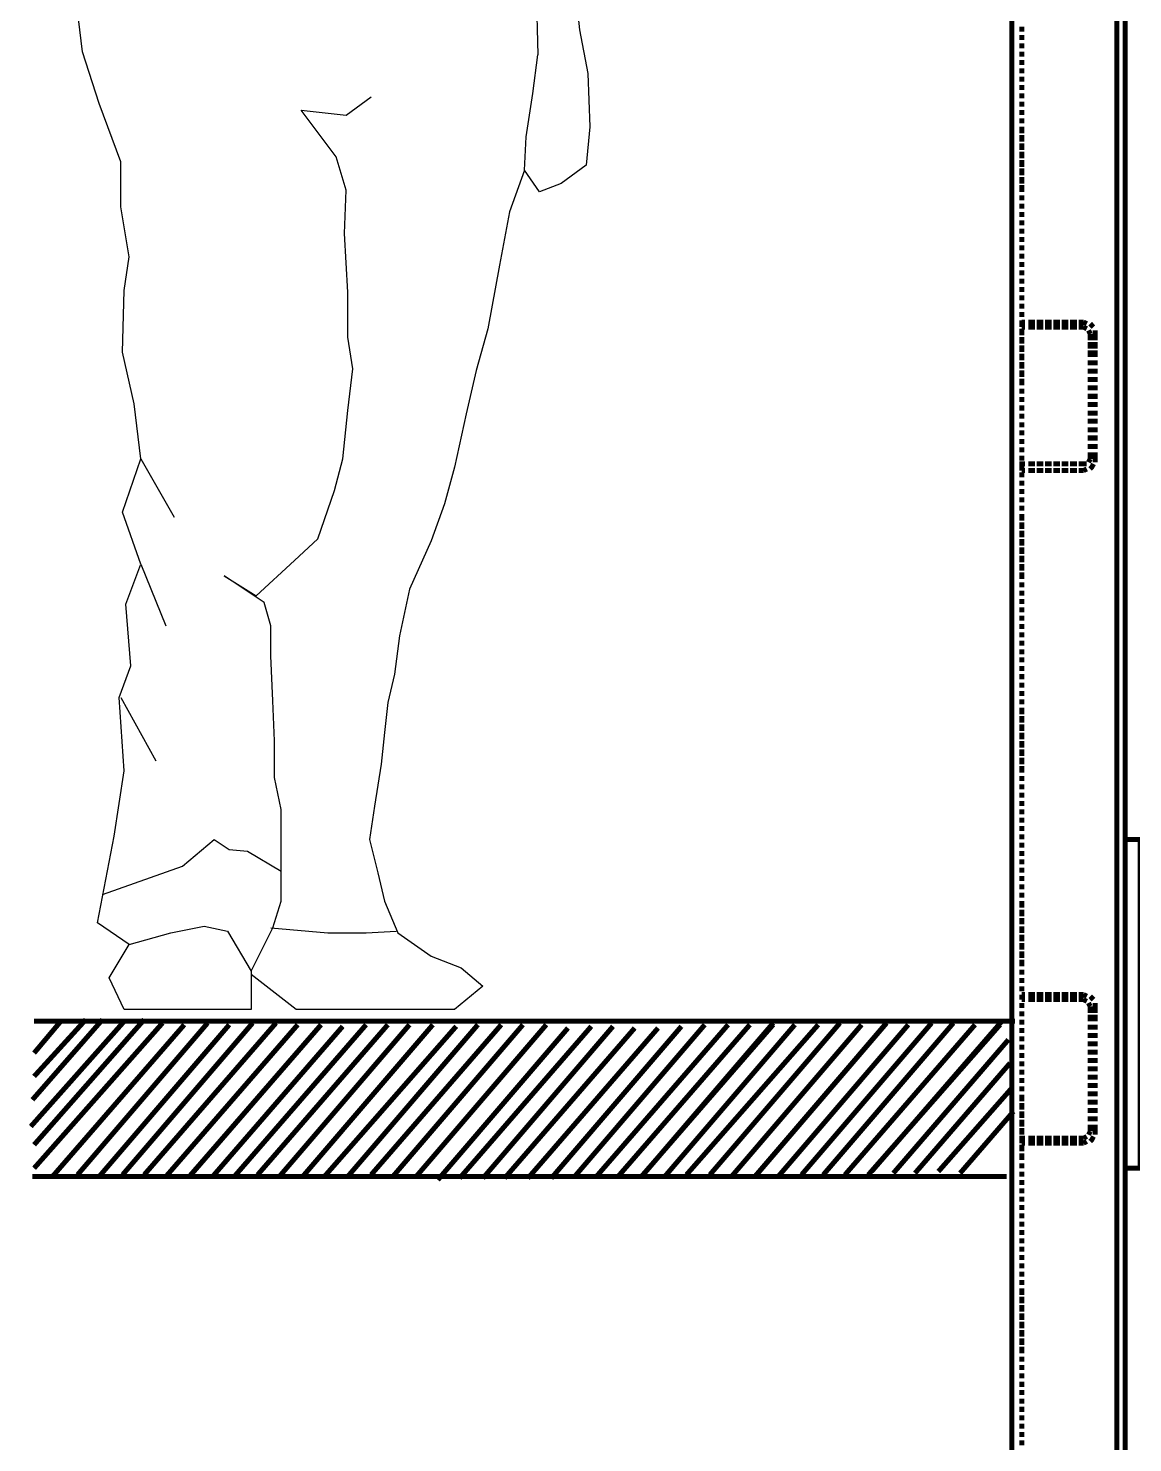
# Model space of a CAD drawing. Extents: x -2.4 to 13.4, y -16 to -5.
# Drawn here: x 4.143 to 5.246, y -10.471 to -9.059 of the extents above; entities that cross this region are included whole.
import ezdxf

# ---------------------------------------------------------------- set-up
doc = ezdxf.new("R2010")
doc.units = 0
doc.header["$MEASUREMENT"] = 0

msp = doc.modelspace()

# ---------------------------------------------------------------- linework, layer by layer
at = {"color": 0, "const_width": 0.005}
for points in [[(5.12534, -12.95219), (5.12534, -7.21884)], [(5.12534, -12.95219), (5.23868, -12.95219), (5.23868, -7.21884)], [(5.23032, -12.95219), (5.23032, -7.21884)], [(5.13532, -9.06216), (5.13532, -9.05718)], [(5.13532, -9.07052), (5.13532, -9.06552)], [(5.13532, -9.07881), (5.13532, -9.07383)], [(5.13532, -9.08718), (5.13532, -9.08219)], [(5.13532, -9.09554), (5.13532, -9.09048)], [(5.13532, -9.10383), (5.13532, -9.09884)], [(5.13532, -9.11219), (5.13532, -9.10719)], [(5.13532, -9.12048), (5.13532, -9.11549)], [(5.13532, -9.12884), (5.13532, -9.12386)], [(5.13532, -9.1372), (5.13532, -9.13215)], [(5.13532, -9.14549), (5.13532, -9.14051)], [(5.13532, -9.15386), (5.13532, -9.14886)], [(5.13532, -9.16384), (5.13532, -9.15716)], [(5.13532, -9.17219), (5.13532, -9.16552)], [(5.13532, -9.18049), (5.13532, -9.17381)], [(5.13532, -9.18884), (5.13532, -9.18218)], [(5.13532, -9.1972), (5.13532, -9.19052)], [(5.13532, -9.20551), (5.13532, -9.19883)], [(5.13532, -9.21386), (5.13532, -9.20719)], [(5.13532, -9.22216), (5.13532, -9.21548)], [(5.13532, -9.23051), (5.13532, -9.22552)], [(5.13532, -9.23887), (5.13532, -9.23383)], [(5.13532, -9.24718), (5.13532, -9.24218)], [(5.13532, -9.25552), (5.13532, -9.25054)], [(5.13532, -9.26383), (5.13532, -9.25883)], [(5.13532, -9.27218), (5.13532, -9.26719)], [(5.13532, -9.28054), (5.13532, -9.2755)], [(5.13532, -9.28884), (5.13532, -9.28384)], [(5.13532, -9.29719), (5.13532, -9.2922)], [(5.13532, -9.30549), (5.13532, -9.3005)], [(5.13532, -9.31384), (5.13532, -9.30886)], [(5.13532, -9.3222), (5.13532, -9.31716)], [(5.13532, -9.33051), (5.13532, -9.32551)], [(5.13532, -9.33886), (5.13532, -9.33387)], [(5.13532, -9.34716), (5.13532, -9.34216)], [(5.13532, -9.35719), (5.13532, -9.35052)], [(5.13532, -9.35215), (5.13868, -9.35215)], [(5.13532, -9.35719), (5.13532, -9.35215)], [(5.142, -9.35215), (5.14867, -9.35215)], [(5.15035, -9.35215), (5.15703, -9.35215)], [(5.15866, -9.35215), (5.16532, -9.35215)], [(5.167, -9.35215), (5.17368, -9.35215)], [(5.17531, -9.35215), (5.18199, -9.35215)], [(5.18367, -9.35215), (5.19034, -9.35215)], [(5.19202, -9.35215), (5.19702, -9.35215)], [(5.20032, -9.35383), (5.19702, -9.35215)], [(5.13532, -9.35719), (5.13868, -9.35719)], [(5.13532, -9.36549), (5.13532, -9.35883)], [(5.13532, -9.37386), (5.13532, -9.36718)], [(5.142, -9.35719), (5.14867, -9.35719)], [(5.15035, -9.35719), (5.15703, -9.35719)], [(5.15866, -9.35719), (5.16532, -9.35719)], [(5.167, -9.35719), (5.17368, -9.35719)], [(5.17531, -9.35719), (5.18199, -9.35719)], [(5.18367, -9.35719), (5.19034, -9.35719)], [(5.19202, -9.35719), (5.19702, -9.35719)], [(5.20032, -9.35883), (5.19702, -9.35719)], [(5.20368, -9.36387), (5.202, -9.36051)], [(5.20699, -9.35719), (5.20531, -9.35551), (5.20368, -9.35383)], [(5.20368, -9.36387), (5.20368, -9.37048)], [(5.20867, -9.36387), (5.20867, -9.36051)], [(5.20867, -9.36387), (5.20867, -9.37048)], [(5.13532, -9.38215), (5.13532, -9.37554)], [(5.20368, -9.37218), (5.20368, -9.37884)], [(5.20368, -9.38052), (5.20368, -9.3872)], [(5.20867, -9.37218), (5.20867, -9.37884)], [(5.20867, -9.38052), (5.20867, -9.3872)], [(5.13532, -9.39051), (5.13532, -9.38383)], [(5.13532, -9.39886), (5.13532, -9.39219)], [(5.20368, -9.39051), (5.20368, -9.3955)], [(5.20867, -9.39051), (5.20867, -9.3955)], [(5.13532, -9.40716), (5.13532, -9.40049)], [(5.13532, -9.41552), (5.13532, -9.40884)], [(5.20368, -9.39886), (5.20368, -9.40386)], [(5.20368, -9.40716), (5.20368, -9.41215)], [(5.20867, -9.39886), (5.20867, -9.40386)], [(5.20867, -9.40716), (5.20867, -9.41215)], [(5.13532, -9.42381), (5.13532, -9.41883)], [(5.20368, -9.41552), (5.20368, -9.42051)], [(5.20867, -9.41552), (5.20867, -9.42051)], [(5.13532, -9.43218), (5.13532, -9.42718)], [(5.13532, -9.44052), (5.13532, -9.43548)], [(5.20368, -9.42381), (5.20368, -9.42887)], [(5.20368, -9.43218), (5.20368, -9.43716)], [(5.20867, -9.42381), (5.20867, -9.42887)], [(5.20867, -9.43218), (5.20867, -9.43716)], [(5.13532, -9.44883), (5.13532, -9.44384)], [(5.20368, -9.44052), (5.20368, -9.44552)], [(5.20368, -9.44883), (5.20368, -9.45381)], [(5.20867, -9.44052), (5.20867, -9.44552)], [(5.20867, -9.44883), (5.20867, -9.45381)], [(5.13532, -9.45719), (5.13532, -9.45219)], [(5.13532, -9.46548), (5.13532, -9.46049)], [(5.20368, -9.45719), (5.20368, -9.46218)], [(5.20368, -9.46548), (5.20368, -9.47054)], [(5.20867, -9.45719), (5.20867, -9.46218)], [(5.20867, -9.46548), (5.20867, -9.47054)], [(5.13532, -9.47384), (5.13532, -9.46884)], [(5.13532, -9.48219), (5.13532, -9.47715)], [(5.20368, -9.47384), (5.20368, -9.47883)], [(5.20867, -9.47384), (5.20867, -9.47883)], [(5.13532, -9.49049), (5.13532, -9.48551)], [(5.13532, -9.49886), (5.13532, -9.49386)], [(5.13868, -9.49386), (5.13532, -9.49386), (5.13532, -9.50054)], [(5.14867, -9.49386), (5.142, -9.49386)], [(5.15703, -9.49386), (5.15035, -9.49386)], [(5.16532, -9.49386), (5.15866, -9.49386)], [(5.17368, -9.49386), (5.167, -9.49386)], [(5.18199, -9.49386), (5.17531, -9.49386)], [(5.19034, -9.49386), (5.18367, -9.49386)], [(5.19702, -9.49386), (5.19202, -9.49386)], [(5.19702, -9.49386), (5.20032, -9.49386)], [(5.202, -9.49218), (5.20368, -9.48887)], [(5.20368, -9.48219), (5.20368, -9.48887)], [(5.20368, -9.49886), (5.20531, -9.49718), (5.20699, -9.49386)], [(5.20867, -9.48219), (5.20867, -9.48887)], [(5.20867, -9.49218), (5.20867, -9.48887)], [(5.13868, -9.50054), (5.13532, -9.50054)], [(5.13532, -9.50715), (5.13532, -9.50216)], [(5.14867, -9.50054), (5.142, -9.50054)], [(5.15703, -9.50054), (5.15035, -9.50054)], [(5.16532, -9.50054), (5.15866, -9.50054)], [(5.17368, -9.50054), (5.167, -9.50054)], [(5.18199, -9.50054), (5.17531, -9.50054)], [(5.19034, -9.50054), (5.18367, -9.50054)], [(5.19702, -9.50054), (5.19202, -9.50054)], [(5.19702, -9.50054), (5.20032, -9.49886)], [(5.13532, -9.51551), (5.13532, -9.51051)], [(5.13532, -9.52386), (5.13532, -9.51881)], [(5.13532, -9.53216), (5.13532, -9.52718)], [(5.13532, -9.54052), (5.13532, -9.53552)], [(5.13532, -9.5505), (5.13532, -9.54383)], [(5.13532, -9.55886), (5.13532, -9.55218)], [(5.13532, -9.56716), (5.13532, -9.56048)], [(5.13532, -9.57551), (5.13532, -9.56884)], [(5.13532, -9.58387), (5.13532, -9.57719)], [(5.13532, -9.59216), (5.13532, -9.58549)], [(5.13532, -9.60052), (5.13532, -9.59384)], [(5.13532, -9.60883), (5.13532, -9.60215)], [(5.13532, -9.61718), (5.13532, -9.61219)], [(5.13532, -9.62554), (5.13532, -9.62048)], [(5.13532, -9.63383), (5.13532, -9.62884)], [(5.13532, -9.64219), (5.13532, -9.6372)], [(5.13532, -9.65049), (5.13532, -9.6455)], [(5.13532, -9.65884), (5.13532, -9.65386)], [(5.13532, -9.6672), (5.13532, -9.66215)], [(5.13532, -9.6755), (5.13532, -9.67051)], [(5.13532, -9.68386), (5.13532, -9.67887)], [(5.13532, -9.69216), (5.13532, -9.68716)], [(5.13532, -9.70051), (5.13532, -9.69552)], [(5.13532, -9.70887), (5.13532, -9.70381)], [(5.13532, -9.71716), (5.13532, -9.71218)], [(5.13532, -9.72552), (5.13532, -9.72054)], [(5.13532, -9.73383), (5.13532, -9.72883)], [(5.13532, -9.74386), (5.13532, -9.73719)], [(5.13532, -9.75216), (5.13532, -9.74548)], [(5.13532, -9.76051), (5.13532, -9.75384)], [(5.13532, -9.76881), (5.13532, -9.7622)], [(5.13532, -9.77718), (5.13532, -9.7705)], [(5.13532, -9.78552), (5.13532, -9.77886)], [(5.13532, -9.79383), (5.13532, -9.78715)], [(5.13532, -9.80218), (5.13532, -9.79551)], [(5.13532, -9.81048), (5.13532, -9.80549)], [(5.13532, -9.81884), (5.13532, -9.81384)], [(5.13532, -9.82719), (5.13532, -9.8222)], [(5.13532, -9.83549), (5.13532, -9.83051)], [(5.13532, -9.84384), (5.13532, -9.83886)], [(5.13532, -9.85215), (5.13532, -9.84716)], [(5.13532, -9.86051), (5.13532, -9.85551)], [(5.13532, -9.86886), (5.13532, -9.86387)], [(5.13532, -9.87716), (5.13532, -9.87218)], [(5.13532, -9.88551), (5.13532, -9.88052)], [(5.13532, -9.89381), (5.13532, -9.88883)], [(5.13532, -9.90218), (5.13532, -9.89718)], [(5.13532, -9.91052), (5.13532, -9.90554)], [(5.13532, -9.91883), (5.13532, -9.91384)], [(5.13532, -9.92718), (5.13532, -9.92219)], [(5.13532, -9.93716), (5.13532, -9.93049)], [(5.13532, -9.94552), (5.13532, -9.93884)], [(5.13532, -9.95381), (5.13532, -9.9472)], [(5.13532, -9.96218), (5.13532, -9.95551)], [(5.13532, -9.97054), (5.13532, -9.96386)], [(5.13532, -9.97883), (5.13532, -9.97216)], [(5.13532, -9.98719), (5.13532, -9.98051)], [(5.13532, -9.99548), (5.13532, -9.98887)], [(5.13532, -10.00384), (5.13532, -9.99886)], [(5.13532, -10.0122), (5.13532, -10.00715)], [(5.13532, -10.0205), (5.13532, -10.01551)], [(5.13532, -10.02886), (5.13532, -10.02386)], [(5.13532, -10.02386), (5.13868, -10.02386)], [(5.13532, -10.02886), (5.13532, -10.02386)], [(5.13532, -10.02886), (5.13868, -10.02886)], [(5.142, -10.02386), (5.14867, -10.02386)], [(5.142, -10.02886), (5.14867, -10.02886)], [(5.15035, -10.02386), (5.15703, -10.02386)], [(5.15035, -10.02886), (5.15703, -10.02886)], [(5.15866, -10.02386), (5.16532, -10.02386)], [(5.15866, -10.02886), (5.16532, -10.02886)], [(5.167, -10.02386), (5.17368, -10.02386)], [(5.167, -10.02886), (5.17368, -10.02886)], [(5.17531, -10.02386), (5.18199, -10.02386)], [(5.17531, -10.02886), (5.18199, -10.02886)], [(5.18367, -10.02386), (5.19034, -10.02386)], [(5.18367, -10.02886), (5.19034, -10.02886)], [(5.19202, -10.02386), (5.19702, -10.02386)], [(5.19202, -10.02886), (5.19702, -10.02886)], [(5.20032, -10.02549), (5.19702, -10.02386)], [(5.20032, -10.03054), (5.19702, -10.02886)], [(5.20699, -10.02886), (5.20531, -10.02718), (5.20368, -10.02549)], [(5.13532, -10.03715), (5.13532, -10.03216)], [(5.13532, -10.04551), (5.13532, -10.04052)], [(5.20368, -10.03552), (5.202, -10.03216)], [(5.20368, -10.03552), (5.20368, -10.0422)], [(5.20368, -10.04383), (5.20368, -10.0505)], [(5.20867, -10.03552), (5.20867, -10.03216)], [(5.20867, -10.03552), (5.20867, -10.0422)], [(5.20867, -10.04383), (5.20867, -10.0505)], [(4.23868, -10.0505), (4.14536, -10.15554)], [(4.21697, -10.04881), (4.14699, -10.12884)], [(4.20032, -10.04881), (4.14867, -10.10551)], [(4.25864, -10.04881), (4.14867, -10.17381)], [(4.14867, -10.0505), (5.12865, -10.0505)], [(4.17531, -10.0505), (4.14867, -10.08219)], [(4.27697, -10.05218), (4.14867, -10.1972)], [(4.29868, -10.05387), (4.167, -10.20551)], [(4.32202, -10.05218), (4.19202, -10.20381)], [(4.34365, -10.05387), (4.21367, -10.20551)], [(4.36699, -10.05218), (4.237, -10.20381)], [(4.39032, -10.05218), (4.25864, -10.20381)], [(4.41202, -10.05387), (4.28035, -10.20551)], [(4.30535, -10.20381), (4.43535, -10.05387), (4.30367, -10.20551)], [(4.45699, -10.05549), (4.327, -10.20551)], [(4.48032, -10.05387), (4.34866, -10.20551)], [(4.50203, -10.05387), (4.37197, -10.20381)], [(4.52367, -10.05387), (4.39368, -10.20551)], [(4.547, -10.05387), (4.417, -10.20551)], [(4.57034, -10.05549), (4.43865, -10.20551)], [(4.59197, -10.05387), (4.46199, -10.20551)], [(4.61536, -10.05387), (4.48531, -10.20381)], [(4.637, -10.05387), (4.50702, -10.20551)], [(4.66034, -10.05387), (4.53035, -10.20551)], [(4.68199, -10.05718), (4.55199, -10.20887)], [(4.70531, -10.05549), (4.5737, -10.20719)], [(4.72702, -10.05549), (4.59702, -10.20719)], [(4.74866, -10.05718), (4.61867, -10.20719)], [(4.77199, -10.05718), (4.642, -10.20719)], [(4.79532, -10.05549), (4.66532, -10.20719)], [(4.81864, -10.05387), (4.68865, -10.20551)], [(4.84197, -10.05387), (4.71036, -10.20551)], [(4.86368, -10.05387), (4.732, -10.20551)], [(4.887, -10.05387), (4.75534, -10.20551)], [(4.887, -10.05218), (4.75702, -10.20381)], [(4.90866, -10.05387), (4.77867, -10.20551)], [(4.93199, -10.05387), (4.80031, -10.20381)], [(4.95368, -10.05218), (4.8237, -10.20381)], [(4.97534, -10.05387), (4.84534, -10.20551)], [(4.99866, -10.05387), (4.86867, -10.20551)], [(5.00034, -10.05218), (4.87035, -10.20381)], [(5.02199, -10.05387), (4.892, -10.20551)], [(5.04532, -10.05218), (4.91532, -10.20381)], [(5.06702, -10.05218), (4.93703, -10.20381)], [(5.08867, -10.05387), (4.95867, -10.20381)], [(5.11368, -10.05387), (4.982, -10.20381)], [(5.11536, -10.0505), (4.98531, -10.20051)], [(5.13532, -10.05387), (5.13532, -10.04881)], [(5.13532, -10.06216), (5.13532, -10.05718)], [(5.20368, -10.05387), (5.20368, -10.05886)], [(5.20867, -10.05387), (5.20867, -10.05886)], [(5.12197, -10.06884), (5.00702, -10.20219)], [(5.13532, -10.07052), (5.13532, -10.06552)], [(5.20368, -10.06216), (5.20368, -10.06716)], [(5.20368, -10.07052), (5.20368, -10.07551)], [(5.20867, -10.06216), (5.20867, -10.06716)], [(5.20867, -10.07052), (5.20867, -10.07551)], [(5.13532, -10.07881), (5.13532, -10.07383)], [(5.13532, -10.08718), (5.13532, -10.08219)], [(5.20368, -10.07881), (5.20368, -10.08387)], [(5.20368, -10.08718), (5.20368, -10.09216)], [(5.20867, -10.07881), (5.20867, -10.08387)], [(5.20867, -10.08718), (5.20867, -10.09216)], [(5.12366, -10.09216), (5.02867, -10.20219)], [(5.13532, -10.09554), (5.13532, -10.09048)], [(5.13532, -10.10383), (5.13532, -10.09884)], [(5.20368, -10.09554), (5.20368, -10.10052)], [(5.20867, -10.09554), (5.20867, -10.10052)], [(5.13532, -10.11219), (5.13532, -10.10719)], [(5.13532, -10.12048), (5.13532, -10.11549)], [(5.20368, -10.10383), (5.20368, -10.10883)], [(5.20368, -10.11219), (5.20368, -10.11718)], [(5.20867, -10.10383), (5.20867, -10.10883)], [(5.20867, -10.11219), (5.20867, -10.11718)], [(5.12534, -10.11718), (5.05199, -10.20051)], [(5.13532, -10.13052), (5.13532, -10.12386)], [(5.20368, -10.12048), (5.20368, -10.12554)], [(5.20368, -10.12884), (5.20368, -10.13383)], [(5.20867, -10.12048), (5.20867, -10.12554)], [(5.20867, -10.12884), (5.20867, -10.13383)], [(5.12703, -10.14051), (5.0737, -10.20219)], [(5.13532, -10.13883), (5.13532, -10.13215)], [(5.13532, -10.14718), (5.13532, -10.14051)], [(5.20368, -10.1372), (5.20368, -10.14219)], [(5.20867, -10.1372), (5.20867, -10.14219)], [(5.13532, -10.15554), (5.13532, -10.14886)], [(5.13532, -10.16384), (5.13532, -10.15716)], [(5.20368, -10.1455), (5.20368, -10.15049)], [(5.20368, -10.15386), (5.20368, -10.16052)], [(5.20867, -10.1455), (5.20867, -10.15049)], [(5.20867, -10.15386), (5.20867, -10.16052)], [(5.13532, -10.17219), (5.13532, -10.16552)], [(5.13868, -10.1672), (5.13532, -10.1672), (5.13532, -10.17219)], [(5.13868, -10.17219), (5.13532, -10.17219)], [(5.14867, -10.1672), (5.142, -10.1672)], [(5.14867, -10.17219), (5.142, -10.17219)], [(5.15703, -10.1672), (5.15035, -10.1672)], [(5.15703, -10.17219), (5.15035, -10.17219)], [(5.16532, -10.1672), (5.15866, -10.1672)], [(5.16532, -10.17219), (5.15866, -10.17219)], [(5.17368, -10.1672), (5.167, -10.1672)], [(5.17368, -10.17219), (5.167, -10.17219)], [(5.18199, -10.1672), (5.17531, -10.1672)], [(5.18199, -10.17219), (5.17531, -10.17219)], [(5.19034, -10.1672), (5.18367, -10.1672)], [(5.19034, -10.17219), (5.18367, -10.17219)], [(5.19702, -10.1672), (5.19202, -10.1672)], [(5.19702, -10.17219), (5.19202, -10.17219)], [(5.19702, -10.1672), (5.20032, -10.16552)], [(5.19702, -10.17219), (5.20032, -10.17051)], [(5.202, -10.16384), (5.20368, -10.16052)], [(5.20368, -10.17051), (5.20531, -10.16883), (5.20699, -10.16552)], [(5.20867, -10.16384), (5.20867, -10.16052)], [(5.13532, -10.18049), (5.13532, -10.17381)], [(5.13532, -10.18884), (5.13532, -10.18218)], [(5.13532, -10.1972), (5.13532, -10.19216)], [(5.13532, -10.20551), (5.13532, -10.20051)], [(4.14699, -10.20551), (5.12035, -10.20551)], [(5.13532, -10.21386), (5.13532, -10.20887)], [(5.13532, -10.22216), (5.13532, -10.21716)], [(5.13532, -10.23051), (5.13532, -10.22552)], [(5.13532, -10.23887), (5.13532, -10.23383)], [(5.13532, -10.24718), (5.13532, -10.24218)], [(5.13532, -10.25552), (5.13532, -10.25054)], [(5.13532, -10.26383), (5.13532, -10.25883)], [(5.13532, -10.27218), (5.13532, -10.26719)], [(5.13532, -10.28054), (5.13532, -10.27549)], [(5.13532, -10.28884), (5.13532, -10.28384)], [(5.13532, -10.29719), (5.13532, -10.2922)], [(5.13532, -10.30549), (5.13532, -10.3005)], [(5.13532, -10.31384), (5.13532, -10.30886)], [(5.13532, -10.32383), (5.13532, -10.31716)], [(5.13532, -10.33219), (5.13532, -10.32551)], [(5.13532, -10.34048), (5.13532, -10.33387)], [(5.13532, -10.34884), (5.13532, -10.34216)], [(5.13532, -10.35719), (5.13532, -10.35052)], [(5.13532, -10.36549), (5.13532, -10.35883)], [(5.13532, -10.37386), (5.13532, -10.36718)], [(5.13532, -10.38215), (5.13532, -10.37554)], [(5.13532, -10.39051), (5.13532, -10.38551)], [(5.13532, -10.39886), (5.13532, -10.39381)], [(5.13532, -10.40716), (5.13532, -10.40218)], [(5.13532, -10.41552), (5.13532, -10.41052)], [(5.13532, -10.42381), (5.13532, -10.41883)], [(5.13532, -10.43218), (5.13532, -10.42718)], [(5.13532, -10.44052), (5.13532, -10.43548)], [(5.13532, -10.44883), (5.13532, -10.44384)], [(5.13532, -10.45719), (5.13532, -10.45219)], [(5.13532, -10.46548), (5.13532, -10.46049)], [(5.13532, -10.47384), (5.13532, -10.46884)]]:
    msp.add_lwpolyline(points, dxfattribs=at)
at = {"color": 0}
for points in [[(4.65035, -9.02049), (4.65197, -9.0855)], [(4.19702, -9.08219), (4.19034, -9.02718)], [(4.69034, -9.02886), (4.69364, -9.06048)], [(4.69364, -9.06048), (4.702, -9.10383)], [(4.21367, -9.13383), (4.19702, -9.08219)], [(4.64699, -9.12386), (4.65197, -9.0855)], [(4.702, -9.10383), (4.70368, -9.15716)], [(4.64032, -9.1672), (4.64699, -9.12386)], [(4.23531, -9.19216), (4.21367, -9.13383)], [(4.46036, -9.14549), (4.48531, -9.12716)], [(4.45032, -9.18716), (4.41532, -9.14051)], [(4.41532, -9.14051), (4.46036, -9.14549)], [(4.70368, -9.15716), (4.70032, -9.19552)], [(4.63868, -9.20051), (4.64032, -9.1672)], [(4.23531, -9.23719), (4.23531, -9.19216)], [(4.46036, -9.22054), (4.45032, -9.18716)], [(4.63868, -9.20051), (4.62366, -9.24218)], [(4.65367, -9.22216), (4.63868, -9.20051)], [(4.70032, -9.19552), (4.67531, -9.21386)], [(4.45867, -9.26383), (4.46036, -9.22054)], [(4.67531, -9.21386), (4.65367, -9.22216)], [(4.24367, -9.28715), (4.23531, -9.23719)], [(4.62366, -9.24218), (4.61368, -9.29551)], [(4.46199, -9.3222), (4.45867, -9.26383)], [(4.23868, -9.32052), (4.24367, -9.28715)], [(4.61368, -9.29551), (4.60202, -9.35883)], [(4.237, -9.38215), (4.23868, -9.32052)], [(4.46199, -9.36718), (4.46199, -9.3222)], [(4.60202, -9.35883), (4.59035, -9.40049)], [(4.46697, -9.39886), (4.46199, -9.36718)], [(4.24866, -9.43386), (4.237, -9.38215)], [(4.46199, -9.44052), (4.46697, -9.39886)], [(4.59035, -9.40049), (4.58031, -9.44384)], [(4.25534, -9.48887), (4.24866, -9.43386)], [(4.45699, -9.48887), (4.46199, -9.44052)], [(4.58031, -9.44384), (4.56864, -9.49718)], [(4.237, -9.5422), (4.25534, -9.48887)], [(4.25534, -9.48887), (4.28864, -9.54719)], [(4.4487, -9.5205), (4.45699, -9.48887)], [(4.56864, -9.49718), (4.55867, -9.53384)], [(4.43199, -9.56884), (4.4487, -9.5205)], [(4.55867, -9.53384), (4.54532, -9.57052)], [(4.25534, -9.59384), (4.237, -9.5422)], [(4.40866, -9.59048), (4.43199, -9.56884)], [(4.54532, -9.57052), (4.52367, -9.61886)], [(4.37035, -9.62554), (4.40866, -9.59048)], [(4.24036, -9.63383), (4.25534, -9.59384)], [(4.25534, -9.59384), (4.28035, -9.65554)], [(4.37865, -9.63215), (4.33867, -9.60551)], [(4.33867, -9.60551), (4.37035, -9.62554)], [(4.52367, -9.61886), (4.51368, -9.66552)], [(4.38532, -9.65554), (4.37865, -9.63215)], [(4.24535, -9.69552), (4.24036, -9.63383)], [(4.38532, -9.68548), (4.38532, -9.65554)], [(4.51368, -9.66552), (4.50864, -9.70381)], [(4.387, -9.73051), (4.38532, -9.68548)], [(4.23368, -9.72715), (4.24535, -9.69552)], [(4.50864, -9.70381), (4.50203, -9.73219)], [(4.23868, -9.8005), (4.23368, -9.72715)], [(4.23531, -9.72715), (4.27036, -9.79052)], [(4.38868, -9.7705), (4.387, -9.73051)], [(4.50203, -9.73219), (4.49866, -9.7622)], [(4.38868, -9.80718), (4.38868, -9.7705)], [(4.49866, -9.7622), (4.49535, -9.79383)], [(4.2287, -9.86549), (4.23868, -9.8005)], [(4.49535, -9.79383), (4.48868, -9.83549)], [(4.39536, -9.83886), (4.38868, -9.80718)], [(4.39536, -9.93049), (4.39536, -9.83886)], [(4.48868, -9.83549), (4.48368, -9.86886)], [(4.21199, -9.95219), (4.2287, -9.86549)], [(4.297, -9.8955), (4.32868, -9.86886)], [(4.32868, -9.86886), (4.34365, -9.87884)], [(4.48368, -9.86886), (4.49199, -9.90218)], [(4.34365, -9.87884), (4.362, -9.88052)], [(4.362, -9.88052), (4.39536, -9.90049)], [(4.21697, -9.92381), (4.297, -9.8955)], [(4.49199, -9.90218), (4.49866, -9.93049)], [(4.387, -9.95719), (4.39536, -9.93049)], [(4.49866, -9.93049), (4.512, -9.96218)], [(4.24367, -9.97384), (4.21199, -9.95219)], [(4.28534, -9.96218), (4.31864, -9.95551)], [(4.31864, -9.95551), (4.34197, -9.96049)], [(4.36536, -10.00054), (4.387, -9.95719)], [(4.38532, -9.95719), (4.44202, -9.96218)], [(4.24367, -9.97384), (4.28534, -9.96218)], [(4.34197, -9.96049), (4.36536, -10.00054)], [(4.44202, -9.96218), (4.48032, -9.96218)], [(4.48032, -9.96218), (4.51032, -9.96049)], [(4.512, -9.96218), (4.54532, -9.98551)], [(4.22366, -10.00715), (4.24367, -9.97384)], [(4.54532, -9.98551), (4.57532, -9.99718)], [(4.57532, -9.99718), (4.59702, -10.01551)], [(4.23868, -10.03884), (4.22366, -10.00715)], [(4.36536, -10.00054), (4.36536, -10.03884)], [(4.41034, -10.03884), (4.36536, -10.00384)], [(4.59702, -10.01551), (4.56864, -10.03884)], [(4.36536, -10.03884), (4.23868, -10.03884)], [(4.56864, -10.03884), (4.41034, -10.03884)]]:
    msp.add_lwpolyline(points, dxfattribs=at)
at = {"color": 0, "const_width": 0.005}
msp.add_lwpolyline([(5.23868, -9.86886), (5.25365, -9.86886), (5.25365, -10.1972), (5.23868, -10.1972), (5.23868, -9.86886)], close=True, dxfattribs=at)

doc.saveas('drawing.dxf')
